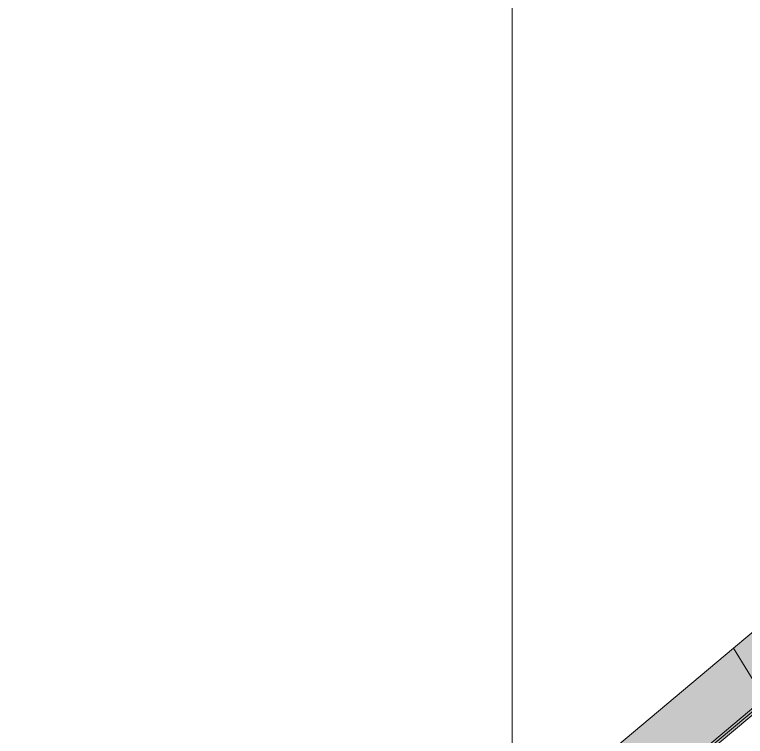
# Model space of a CAD drawing. Header units: inches. Extents: x -8719 to -3484, y -2874 to 4085.
# Drawn here: x -7967.4 to -7878.3, y 2212.5 to 2300.4 of the extents above; entities that cross this region are included whole.
import ezdxf

# ---------------------------------------------------------------- set-up
doc = ezdxf.new("R2010")
doc.units = ezdxf.units.IN
doc.header["$MEASUREMENT"] = 0
for name, color, linetype, lineweight in [('G-ANNO-SYMB', 111, 'Continuous', 9), ('S-BEAM', 12, 'Continuous', 9), ('S-BEAM-3', 193, 'Continuous', 9)]:
    doc.layers.add(name, color=color, linetype=linetype, lineweight=lineweight)

# ---------------------------------------------------------------- blocks, each defined once
blk = doc.blocks.new('Truss - Truss-V113-STRUCTURAL - 3D - NORTHWEST')
at = {"layer": 'S-BEAM-3'}
h = blk.add_hatch(color=256, dxfattribs=at)
h.paths.add_polyline_path([(-7791.168, 2082.249), (-7789.055, 2083.208), (-7841.446, 2169.413), (-7846.42, 2168.329), (-7798.949, 2090.219), (-7795.471, 2086.657)], flags=0)
h.paths.add_polyline_path([(-7850.352, 2174.799), (-7845.379, 2175.883), (-7876.054, 2226.357), (-7879.785, 2223.227), (-7850.483, 2175.014)], flags=0)
h = blk.add_hatch(color=256, dxfattribs=at)
h.paths.add_polyline_path([(-7966.294, 2146.002), (-7960.787, 2146.002), (-7960.23, 2146.469), (-7966.559, 2146.469)], flags=0)
h.paths.add_polyline_path([(-7962.485, 2148.169), (-7960.183, 2148.169), (-7961.734, 2150.721), (-7967.357, 2148.169)], flags=0)
h.paths.add_polyline_path([(-7966.022, 2150.877), (-7962.735, 2152.369), (-7963.245, 2153.207)], flags=0)
h.paths.add_polyline_path([(-7952.361, 2153.071), (-7931.807, 2170.315), (-7936.78, 2175.41), (-7957.334, 2158.166), (-7952.722, 2153.441)], flags=0)
h.paths.add_polyline_path([(-7926.225, 2174.998), (-7903.874, 2193.749), (-7907.605, 2199.887), (-7929.956, 2181.136), (-7928.345, 2178.485)], flags=0)
h.paths.add_polyline_path([(-7898.405, 2198.338), (-7876.054, 2217.089), (-7879.785, 2223.227), (-7902.135, 2204.476), (-7899.349, 2199.891)], flags=0)
h = blk.add_hatch(color=256, dxfattribs=at)
h.paths.add_polyline_path([(-7952.152, 2152.858), (-7952.13, 2152.868), (-7931.594, 2170.097), (-7931.807, 2170.315), (-7952.361, 2153.071), (-7952.156, 2152.862)], flags=0)
h.paths.add_polyline_path([(-7926.029, 2174.766), (-7905.475, 2192.01), (-7905.688, 2192.228), (-7926.225, 2174.998), (-7926.175, 2174.915)], flags=0)
h.paths.add_polyline_path([(-7898.246, 2198.075), (-7875.895, 2216.827), (-7876.054, 2217.089), (-7898.405, 2198.338)], flags=0)
blk.add_hatch(color=256, dxfattribs=at).paths.add_polyline_path([(-7898.086, 2197.813), (-7875.735, 2216.564), (-7875.895, 2216.827), (-7898.246, 2198.075)], flags=0)
at = {"layer": 'S-BEAM'}
for p, q in [((-7876.054, 2226.357), (-7879.785, 2223.227)), ((-7879.785, 2223.227), (-7902.135, 2204.476)), ((-7879.785, 2223.227), (-7850.352, 2174.799)), ((-7876.054, 2217.089), (-7879.785, 2223.227)), ((-7898.405, 2198.338), (-7876.054, 2217.089)), ((-7898.246, 2198.075), (-7875.895, 2216.827)), ((-7875.895, 2216.827), (-7898.246, 2198.075)), ((-7875.735, 2216.564), (-7898.086, 2197.813))]:
    blk.add_line(p, q, dxfattribs=at)

msp = doc.modelspace()

# ---------------------------------------------------------------- linework, layer by layer
at = {"layer": 'G-ANNO-SYMB'}
msp.add_line((-7906.761, 1821.678), (-7906.761, 2467.758), dxfattribs=at)

# ---------------------------------------------------------------- block references
at = {"layer": 'S-BEAM'}
msp.add_blockref('Truss - Truss-V113-STRUCTURAL - 3D - NORTHWEST', (0, 0), dxfattribs=at)

doc.saveas('drawing.dxf')
